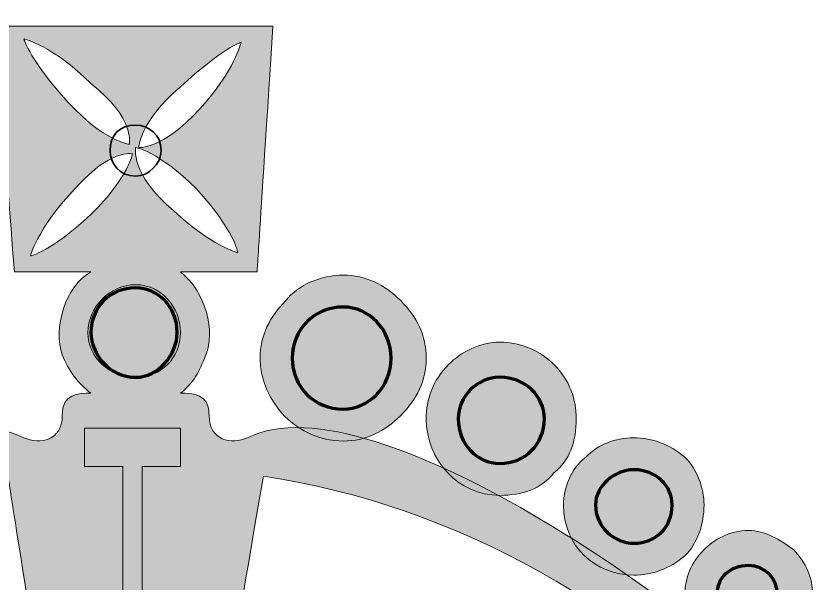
# Model space of a CAD drawing. Header units: inches. Extents: x 0 to 618, y -45 to 754.
# Drawn here: x 288.8 to 403.9, y 672.1 to 754 of the extents above; entities that cross this region are included whole.
import ezdxf

# ---------------------------------------------------------------- set-up
doc = ezdxf.new("R2010")
doc.units = ezdxf.units.IN
doc.layers.add('Layer 1', color=7, linetype='Continuous')

# ---------------------------------------------------------------- blocks, each defined once
blk = doc.blocks.new('block 105')
at = {"layer": 'Layer 1', "lineweight": 0}
blk.add_open_spline([(348.00279966278, 704.588797958981), (348.002799662925, 707.812975589232), (346.621009284991, 710.576556415223), (344.318025321665, 712.879540436935), (342.01504135834, 715.182524458646), (339.251460602285, 716.564314871735), (336.027283053485, 716.56431487188), (332.803105504681, 716.564314872025), (329.578927955819, 715.182524459205), (327.736540784972, 712.879540437679), (325.433556821437, 710.576556416175), (324.051766443257, 707.812975590307), (324.051766443114, 704.588797960056), (324.051766442823, 698.140442699554), (329.578927954806, 692.613281047446), (336.027283052408, 692.613281047157), (339.251460601212, 692.613281047013), (342.015041357388, 693.995071459853), (344.318025320921, 696.298055481358), (346.621009284454, 698.601039502862), (348.002799662636, 701.36462032873), (348.00279966278, 704.588797958981)], degree=3, knots=[0, 0, 0, 0, 1, 1, 1, 2, 2, 2, 3, 3, 3, 4, 4, 4, 5, 5, 5, 6, 6, 6, 7, 7, 7, 7], dxfattribs=at)
blk = doc.blocks.new('block 106')
at = {"layer": 'Layer 1'}
h = blk.add_hatch(color=7, dxfattribs=at)
h.dxf.hatch_style = 2
edge = h.paths.add_edge_path()
edge.add_spline(control_points=[(348.00279966278, 704.588797958981), (348.002799662925, 707.812975589232), (346.621009284991, 710.576556415223), (344.318025321665, 712.879540436935), (342.01504135834, 715.182524458646), (339.251460602285, 716.564314871735), (336.027283053485, 716.56431487188), (332.803105504681, 716.564314872025), (329.578927955819, 715.182524459205), (327.736540784972, 712.879540437679), (325.433556821437, 710.576556416175), (324.051766443257, 707.812975590307), (324.051766443114, 704.588797960056), (324.051766442823, 698.140442699554), (329.578927954806, 692.613281047446), (336.027283052408, 692.613281047157), (339.25146060121, 692.613281047013), (342.015041357388, 693.995071459853), (344.318025320921, 696.298055481358), (346.621009284454, 698.601039502862), (348.002799662636, 701.36462032873), (348.00279966278, 704.588797958981)], knot_values=[0, 0, 0, 0, 1, 1, 1, 2, 2, 2, 3, 3, 3, 4, 4, 4, 5, 5, 5, 6, 6, 6, 7, 7, 7, 7], degree=3, periodic=0)
at = {"layer": 'Layer 1', "lineweight": 0}
blk.add_open_spline([(348.00279966278, 704.588797958981), (348.002799662925, 707.812975589232), (346.621009284991, 710.576556415223), (344.318025321665, 712.879540436935), (342.01504135834, 715.182524458646), (339.251460602285, 716.564314871735), (336.027283053485, 716.56431487188), (332.803105504681, 716.564314872025), (329.578927955819, 715.182524459205), (327.736540784972, 712.879540437679), (325.433556821437, 710.576556416175), (324.051766443257, 707.812975590307), (324.051766443114, 704.588797960056), (324.051766442823, 698.140442699554), (329.578927954806, 692.613281047446), (336.027283052408, 692.613281047157), (339.25146060121, 692.613281047013), (342.015041357388, 693.995071459853), (344.318025320921, 696.298055481358), (346.621009284454, 698.601039502862), (348.002799662636, 701.36462032873), (348.00279966278, 704.588797958981)], degree=3, knots=[0, 0, 0, 0, 1, 1, 1, 2, 2, 2, 3, 3, 3, 4, 4, 4, 5, 5, 5, 6, 6, 6, 7, 7, 7, 7], dxfattribs=at)
blk = doc.blocks.new('block 107')
at = {"layer": 'Layer 1', "color": 18, "lineweight": 70}
blk.add_open_spline([(336.027283052615, 697.219249090374), (331.881911918441, 697.21924909056), (328.657734369786, 700.443426720955), (328.657734369972, 704.588797959849), (328.657734370157, 708.734169198744), (331.881911919103, 711.95834682885), (336.027283053278, 711.958346828664), (339.712057394765, 711.958346828498), (342.936234943421, 708.734169198103), (342.936234943236, 704.588797959208), (342.936234943048, 700.443426720314), (339.712057394103, 697.219249090208), (336.027283052615, 697.219249090374)], degree=3, knots=[0, 0, 0, 0, 1, 1, 1, 2, 2, 2, 3, 3, 3, 4, 4, 4, 4], dxfattribs=at)
blk = doc.blocks.new('block 108')
at = {"layer": 'Layer 1', "lineweight": 0}
blk.add_open_spline([(369.650848918627, 695.837458675899), (369.650848918751, 698.601039501828), (368.729655333504, 701.364620327799), (366.426671370176, 703.66760434951), (364.584284199515, 705.509991566879), (361.82070344346, 706.891781979969), (358.59652589466, 706.891781980114), (355.832945138543, 706.891781980237), (353.069364382367, 705.509991567396), (351.22697721154, 703.667604350193), (348.923993248009, 701.364620328688), (348.00279966251, 698.601039502801), (348.002799662387, 695.837458676871), (348.002799662118, 689.84970022069), (352.60876758875, 684.783135372945), (358.596525893667, 684.783135372677), (361.820703442469, 684.783135372532), (364.584284198627, 685.704328981051), (366.426671369474, 688.007313002577), (368.729655332985, 689.84970021976), (369.650848918482, 692.613281045647), (369.650848918627, 695.837458675899)], degree=3, knots=[0, 0, 0, 0, 1, 1, 1, 2, 2, 2, 3, 3, 3, 4, 4, 4, 5, 5, 5, 6, 6, 6, 7, 7, 7, 7], dxfattribs=at)
blk = doc.blocks.new('block 109')
at = {"layer": 'Layer 1'}
h = blk.add_hatch(color=7, dxfattribs=at)
h.dxf.hatch_style = 2
edge = h.paths.add_edge_path()
edge.add_spline(control_points=[(369.650848918627, 695.837458675899), (369.650848918751, 698.601039501828), (368.729655333504, 701.364620327799), (366.426671370176, 703.66760434951), (364.584284199515, 705.509991566879), (361.820703443462, 706.891781979969), (358.59652589466, 706.891781980114), (355.832945138543, 706.891781980237), (353.069364382367, 705.509991567396), (351.22697721154, 703.667604350193), (348.923993248009, 701.364620328688), (348.00279966251, 698.601039502801), (348.002799662387, 695.837458676871), (348.002799662118, 689.84970022069), (352.60876758875, 684.783135372945), (358.596525893667, 684.783135372677), (361.82070344247, 684.783135372532), (364.584284198627, 685.704328981051), (366.426671369474, 688.007313002577), (368.729655332985, 689.84970021976), (369.650848918482, 692.613281045647), (369.650848918627, 695.837458675899)], knot_values=[0, 0, 0, 0, 1, 1, 1, 2, 2, 2, 3, 3, 3, 4, 4, 4, 5, 5, 5, 6, 6, 6, 7, 7, 7, 7], degree=3, periodic=0)
at = {"layer": 'Layer 1', "lineweight": 0}
blk.add_open_spline([(369.650848918627, 695.837458675899), (369.650848918751, 698.601039501828), (368.729655333504, 701.364620327799), (366.426671370176, 703.66760434951), (364.584284199515, 705.509991566879), (361.820703443462, 706.891781979969), (358.59652589466, 706.891781980114), (355.832945138543, 706.891781980237), (353.069364382367, 705.509991567396), (351.22697721154, 703.667604350193), (348.923993248009, 701.364620328688), (348.00279966251, 698.601039502801), (348.002799662387, 695.837458676871), (348.002799662118, 689.84970022069), (352.60876758875, 684.783135372945), (358.596525893667, 684.783135372677), (361.82070344247, 684.783135372532), (364.584284198627, 685.704328981051), (366.426671369474, 688.007313002577), (368.729655332985, 689.84970021976), (369.650848918482, 692.613281045647), (369.650848918627, 695.837458675899)], degree=3, knots=[0, 0, 0, 0, 1, 1, 1, 2, 2, 2, 3, 3, 3, 4, 4, 4, 5, 5, 5, 6, 6, 6, 7, 7, 7, 7], dxfattribs=at)
blk = doc.blocks.new('block 110')
at = {"layer": 'Layer 1', "color": 18, "lineweight": 70}
blk.add_open_spline([(358.596525893874, 689.389103415893), (355.372348345072, 689.389103416038), (352.608767589081, 692.152684242091), (352.608767589247, 695.837458676664), (352.60876758939, 699.061636306915), (355.372348345631, 701.82521713272), (358.596525894432, 701.825217132576), (362.28130023592, 701.82521713241), (365.044880991911, 699.061636306356), (365.044880991767, 695.837458676106), (365.044880991601, 692.152684241532), (362.281300235361, 689.389103415728), (358.596525893874, 689.389103415893)], degree=3, knots=[0, 0, 0, 0, 1, 1, 1, 2, 2, 2, 3, 3, 3, 4, 4, 4, 4], dxfattribs=at)
blk = doc.blocks.new('block 111')
at = {"layer": 'Layer 1', "lineweight": 0}
blk.add_open_spline([(388.074720625504, 683.401344958389), (388.074720625609, 685.704328979997), (387.153527040362, 688.467909805968), (385.3111398697, 690.310297023337), (383.008155906353, 692.152684240727), (380.705171942964, 693.073877849472), (377.941591186849, 693.073877849597), (375.178010430733, 693.073877849721), (372.875026467264, 692.152684241181), (371.032639296436, 690.310297023978), (368.729655332923, 688.467909806795), (367.808461747427, 685.704328980906), (367.808461747325, 683.401344959299), (367.808461747056, 677.413586503118), (372.414429673729, 673.268215264017), (377.94159118596, 673.268215263769), (380.705171942074, 673.268215263644), (383.008155905547, 674.189408872185), (385.311139869058, 676.031796089368), (387.153527039885, 677.874183306571), (388.07472062538, 680.63776413246), (388.074720625504, 683.401344958389)], degree=3, knots=[0, 0, 0, 0, 1, 1, 1, 2, 2, 2, 3, 3, 3, 4, 4, 4, 5, 5, 5, 6, 6, 6, 7, 7, 7, 7], dxfattribs=at)
blk = doc.blocks.new('block 112')
at = {"layer": 'Layer 1'}
h = blk.add_hatch(color=7, dxfattribs=at)
h.dxf.hatch_style = 2
edge = h.paths.add_edge_path()
edge.add_spline(control_points=[(388.074720625504, 683.401344958389), (388.074720625609, 685.704328979997), (387.153527040362, 688.467909805968), (385.3111398697, 690.310297023337), (383.008155906353, 692.152684240727), (380.705171942964, 693.073877849472), (377.941591186849, 693.073877849597), (375.178010430733, 693.073877849721), (372.875026467264, 692.152684241181), (371.032639296436, 690.310297023978), (368.729655332923, 688.467909806795), (367.808461747427, 685.704328980906), (367.808461747325, 683.401344959299), (367.808461747056, 677.413586503118), (372.414429673729, 673.268215264017), (377.94159118596, 673.268215263769), (380.705171942074, 673.268215263644), (383.008155905547, 674.189408872185), (385.311139869058, 676.031796089368), (387.153527039885, 677.874183306571), (388.07472062538, 680.63776413246), (388.074720625504, 683.401344958389)], knot_values=[0, 0, 0, 0, 1, 1, 1, 2, 2, 2, 3, 3, 3, 4, 4, 4, 5, 5, 5, 6, 6, 6, 7, 7, 7, 7], degree=3, periodic=0)
at = {"layer": 'Layer 1', "lineweight": 0}
blk.add_open_spline([(388.074720625504, 683.401344958389), (388.074720625609, 685.704328979997), (387.153527040362, 688.467909805968), (385.3111398697, 690.310297023337), (383.008155906353, 692.152684240727), (380.705171942964, 693.073877849472), (377.941591186849, 693.073877849597), (375.178010430733, 693.073877849721), (372.875026467264, 692.152684241181), (371.032639296436, 690.310297023978), (368.729655332923, 688.467909806795), (367.808461747427, 685.704328980906), (367.808461747325, 683.401344959299), (367.808461747056, 677.413586503118), (372.414429673729, 673.268215264017), (377.94159118596, 673.268215263769), (380.705171942074, 673.268215263644), (383.008155905547, 674.189408872185), (385.311139869058, 676.031796089368), (387.153527039885, 677.874183306571), (388.07472062538, 680.63776413246), (388.074720625504, 683.401344958389)], degree=3, knots=[0, 0, 0, 0, 1, 1, 1, 2, 2, 2, 3, 3, 3, 4, 4, 4, 5, 5, 5, 6, 6, 6, 7, 7, 7, 7], dxfattribs=at)
blk = doc.blocks.new('block 113')
at = {"layer": 'Layer 1', "color": 18, "lineweight": 70}
blk.add_open_spline([(377.941591186165, 677.874183306985), (375.178010430051, 677.874183307109), (372.414429674038, 680.177167328841), (372.414429674183, 683.401344959092), (372.414429674307, 686.164925785022), (375.178010430525, 688.467909806505), (377.941591186642, 688.467909806382), (381.165768735444, 688.467909806237), (383.468752698769, 686.164925784526), (383.468752698645, 683.401344958595), (383.468752698502, 680.177167328345), (381.165768734969, 677.874183306841), (377.941591186165, 677.874183306985)], degree=3, knots=[0, 0, 0, 0, 1, 1, 1, 2, 2, 2, 3, 3, 3, 4, 4, 4, 4], dxfattribs=at)
blk = doc.blocks.new('block 114')
at = {"layer": 'Layer 1', "lineweight": 0}
blk.add_open_spline([(403.735932769832, 670.504634436682), (403.735932769936, 672.80761845829), (402.814739184669, 675.110602479939), (400.972352014007, 676.952989697308), (399.129964843325, 678.334780110356), (396.826059686373, 679.716570523424), (394.523075722944, 679.716570523527), (391.759494966827, 679.716570523651), (389.456511003336, 678.334780110789), (388.074720625216, 676.952989697887), (386.232333454389, 675.110602480684), (385.311139868914, 672.807618459116), (385.311139868809, 670.504634437509), (385.311139868583, 665.438069589971), (389.456511002569, 661.292698350891), (394.523075722114, 661.292698350663), (396.826059685543, 661.29269835056), (399.129964842601, 662.2138919591), (400.972352013407, 663.595682371982), (402.814739184232, 665.438069589185), (403.735932769709, 667.741053610753), (403.735932769832, 670.504634436682)], degree=3, knots=[0, 0, 0, 0, 1, 1, 1, 2, 2, 2, 3, 3, 3, 4, 4, 4, 5, 5, 5, 6, 6, 6, 7, 7, 7, 7], dxfattribs=at)
blk = doc.blocks.new('block 115')
at = {"layer": 'Layer 1'}
h = blk.add_hatch(color=7, dxfattribs=at)
h.dxf.hatch_style = 2
edge = h.paths.add_edge_path()
edge.add_spline(control_points=[(403.735932769832, 670.504634436682), (403.735932769936, 672.80761845829), (402.814739184669, 675.110602479939), (400.972352014007, 676.952989697308), (399.129964843325, 678.334780110356), (396.826059686373, 679.716570523424), (394.523075722944, 679.716570523527), (391.759494966827, 679.716570523651), (389.456511003336, 678.334780110789), (388.074720625216, 676.952989697887), (386.232333454389, 675.110602480684), (385.311139868914, 672.807618459116), (385.311139868809, 670.504634437509), (385.311139868583, 665.438069589971), (389.456511002569, 661.292698350891), (394.523075722114, 661.292698350663), (396.826059685543, 661.29269835056), (399.129964842601, 662.2138919591), (400.972352013407, 663.595682371982), (402.814739184232, 665.438069589185), (403.735932769709, 667.741053610753), (403.735932769832, 670.504634436682)], knot_values=[0, 0, 0, 0, 1, 1, 1, 2, 2, 2, 3, 3, 3, 4, 4, 4, 5, 5, 5, 6, 6, 6, 7, 7, 7, 7], degree=3, periodic=0)
at = {"layer": 'Layer 1', "lineweight": 0}
blk.add_open_spline([(403.735932769832, 670.504634436682), (403.735932769936, 672.80761845829), (402.814739184669, 675.110602479939), (400.972352014007, 676.952989697308), (399.129964843325, 678.334780110356), (396.826059686373, 679.716570523424), (394.523075722944, 679.716570523527), (391.759494966827, 679.716570523651), (389.456511003336, 678.334780110789), (388.074720625216, 676.952989697887), (386.232333454389, 675.110602480684), (385.311139868914, 672.807618459116), (385.311139868809, 670.504634437509), (385.311139868583, 665.438069589971), (389.456511002569, 661.292698350891), (394.523075722114, 661.292698350663), (396.826059685543, 661.29269835056), (399.129964842601, 662.2138919591), (400.972352013407, 663.595682371982), (402.814739184232, 665.438069589185), (403.735932769709, 667.741053610753), (403.735932769832, 670.504634436682)], degree=3, knots=[0, 0, 0, 0, 1, 1, 1, 2, 2, 2, 3, 3, 3, 4, 4, 4, 5, 5, 5, 6, 6, 6, 7, 7, 7, 7], dxfattribs=at)
blk = doc.blocks.new('block 116')
at = {"layer": 'Layer 1', "color": 18, "lineweight": 70}
blk.add_open_spline([(394.523075722322, 665.898666393879), (391.759494966207, 665.898666394003), (389.917107795547, 667.741053611373), (389.917107795671, 670.504634437302), (389.917107795773, 672.80761845891), (391.7594949666, 674.650005676113), (394.523075722715, 674.650005675989), (396.826059686144, 674.650005675886), (398.669368050392, 672.807618458517), (398.669368050287, 670.504634436909), (398.669368050163, 667.74105361098), (396.826059685751, 665.898666393776), (394.523075722322, 665.898666393879)], degree=3, knots=[0, 0, 0, 0, 1, 1, 1, 2, 2, 2, 3, 3, 3, 4, 4, 4, 4], dxfattribs=at)
blk = doc.blocks.new('block 119')
at = {"layer": 'Layer 1', "lineweight": 0}
blk.add_open_spline([(306.088491528237, 701.825217134933), (302.403717186749, 701.825217135099), (299.179539638071, 704.588797961173), (299.179539638237, 708.273572395746), (299.179539638402, 711.958346830318), (302.40371718735, 715.182524460425), (306.088491528837, 715.18252446026), (309.773265870324, 715.182524460094), (312.536846626295, 711.958346829719), (312.53684662613, 708.273572395146), (312.536846625964, 704.588797960573), (309.773265869724, 701.825217134768), (306.088491528237, 701.825217134933)], degree=3, knots=[0, 0, 0, 0, 1, 1, 1, 2, 2, 2, 3, 3, 3, 4, 4, 4, 4], dxfattribs=at)
blk = doc.blocks.new('block 120')
at = {"layer": 'Layer 1'}
h = blk.add_hatch(color=40, dxfattribs=at)
h.dxf.hatch_style = 2
edge = h.paths.add_edge_path()
edge.add_spline(control_points=[(306.088491528237, 701.825217134933), (302.403717186749, 701.825217135099), (299.179539638071, 704.588797961173), (299.179539638237, 708.273572395746), (299.179539638402, 711.958346830318), (302.40371718735, 715.182524460425), (306.088491528837, 715.18252446026), (309.773265870324, 715.182524460094), (312.536846626295, 711.958346829719), (312.53684662613, 708.273572395146), (312.536846625964, 704.588797960573), (309.773265869724, 701.825217134768), (306.088491528237, 701.825217134933)], knot_values=[0, 0, 0, 0, 1, 1, 1, 2, 2, 2, 3, 3, 3, 4, 4, 4, 4], degree=3, periodic=0)
at = {"layer": 'Layer 1', "lineweight": 0}
blk.add_open_spline([(306.088491528237, 701.825217134933), (302.403717186749, 701.825217135099), (299.179539638071, 704.588797961173), (299.179539638237, 708.273572395746), (299.179539638402, 711.958346830318), (302.40371718735, 715.182524460425), (306.088491528837, 715.18252446026), (309.773265870324, 715.182524460094), (312.536846626295, 711.958346829719), (312.53684662613, 708.273572395146), (312.536846625964, 704.588797960573), (309.773265869724, 701.825217134768), (306.088491528237, 701.825217134933)], degree=3, knots=[0, 0, 0, 0, 1, 1, 1, 2, 2, 2, 3, 3, 3, 4, 4, 4, 4], dxfattribs=at)
blk = doc.blocks.new('block 128')
at = {"layer": 'Layer 1', "lineweight": 0}
blk.add_open_spline([(289.967603783836, 693.073877853547), (292.270587747223, 692.1526842448), (295.494765296047, 692.613281048977), (295.494765296213, 696.29805548355), (295.494765296356, 699.522233113801), (297.797749259786, 699.522233113697), (299.640136430529, 699.522233113615), (297.797749259847, 700.904023526662), (296.415958881875, 702.74641074401), (295.494765296606, 705.04939476566), (294.112974918713, 708.734169200295), (295.955362089746, 715.182524460714), (299.640136431315, 717.024911677835), (288.585813406853, 717.024911678332), (288.585813406853, 717.024911678332), (288.585813406853, 717.024911678332), (285.822232652332, 752.490865611217), (285.822232652332, 752.490865611217), (285.822232652332, 752.490865611217), (325.894153616006, 752.490865609418), (325.894153616006, 752.490865609418), (325.894153616006, 752.490865609418), (323.591169650985, 717.02491167676), (323.591169650985, 717.02491167676), (323.591169650985, 717.02491167676), (312.536846626523, 717.024911677257), (312.536846626523, 717.024911677257), (312.536846626523, 717.024911677257), (316.221620967885, 714.261330851162), (317.603411345675, 708.273572394918), (316.221620967472, 705.049394764729), (315.300427381997, 702.746410743162), (314.379233796542, 700.904023525918), (312.536846625737, 699.522233113036), (314.37923379648, 699.522233112953), (316.68221775991, 699.52223311285), (316.682217759764, 696.298055482599), (316.682217759601, 692.613281048026), (319.906395308381, 692.15268424356), (322.209379271852, 693.073877852099), (340.172654187016, 702.285813937724), (390.377704588169, 666.359263198387), (403.735932768943, 650.698971850854), (397.748174463821, 646.093003807906), (397.748174463821, 646.093003807906), (397.748174463821, 646.093003807906), (378.862784771125, 668.662247220512), (352.148170796003, 683.401344960002), (324.512363235033, 687.546716200137), (318.985201721354, 655.304939897875), (318.985201721354, 655.304939897875), (318.985201721354, 655.304939897875), (321.748782477305, 651.620165463178), (321.748782477305, 651.620165463178), (321.748782477305, 651.620165463178), (318.064008133935, 609.705856270079), (318.064008133935, 609.705856270079), (318.064008133935, 609.705856270079), (293.65237812158, 609.705856271175), (293.65237812158, 609.705856271175), (293.65237812158, 609.705856271175), (289.967603781975, 651.620165464605), (289.967603781975, 651.620165464605), (289.967603781975, 651.620165464605), (292.731184538257, 655.304939899053), (292.731184538257, 655.304939899053), (292.731184538257, 655.304939899053), (287.66461982016, 687.546716201791), (287.66461982016, 687.546716201791), (287.66461982016, 687.546716201791), (259.56821546613, 683.401344964158), (233.314198282373, 668.662247227046), (214.429729781235, 646.093003816137), (207.981374683839, 650.698971859642), (207.981374683839, 650.698971859642), (207.981374683839, 650.698971859642), (221.79927846512, 666.359263205956), (272.0043288695, 702.285813940784), (289.967603783836, 693.073877853547)], degree=3, knots=[0, 0, 0, 0, 1, 1, 1, 2, 2, 2, 3, 3, 3, 4, 4, 4, 5, 5, 5, 6, 6, 6, 7, 7, 7, 8, 8, 8, 9, 9, 9, 10, 10, 10, 11, 11, 11, 12, 12, 12, 13, 13, 13, 14, 14, 14, 15, 15, 15, 16, 16, 16, 17, 17, 17, 18, 18, 18, 19, 19, 19, 20, 20, 20, 21, 21, 21, 22, 22, 22, 23, 23, 23, 24, 24, 24, 25, 25, 25, 26, 26, 26, 26], dxfattribs=at)
blk = doc.blocks.new('block 129')
at = {"layer": 'Layer 1', "lineweight": 0}
blk.add_open_spline([(299.640136432536, 744.200123132808), (294.112974920552, 749.727284784915), (289.967603786421, 750.648478393745), (289.967603786421, 750.648478393745), (289.967603786421, 750.648478393745), (290.888797371648, 747.424300763452), (296.415958883612, 741.436542307023), (301.482523602906, 735.909380654937), (305.167297944376, 735.44878385045), (305.167297944376, 735.44878385045), (305.167297944376, 735.44878385045), (306.088491529912, 739.133558284982), (299.640136432536, 744.200123132808)], degree=3, knots=[0, 0, 0, 0, 1, 1, 1, 2, 2, 2, 3, 3, 3, 4, 4, 4, 4], dxfattribs=at)
blk = doc.blocks.new('block 130')
at = {"layer": 'Layer 1', "lineweight": 0}
blk.add_open_spline([(312.536846627721, 743.739526327908), (306.549088322576, 738.672961480639), (306.549088322412, 734.988187046067), (306.549088322412, 734.988187046067), (306.549088322412, 734.988187046067), (309.773265871194, 734.527590241601), (315.300427383692, 740.515348697532), (320.366992103485, 746.042510349163), (321.288185689045, 750.187881588017), (321.288185689045, 750.187881588017), (321.288185689045, 750.187881588017), (318.524604932887, 749.266687979498), (312.536846627721, 743.739526327908)], degree=3, knots=[0, 0, 0, 0, 1, 1, 1, 2, 2, 2, 3, 3, 3, 4, 4, 4, 4], dxfattribs=at)
blk = doc.blocks.new('block 131')
at = {"layer": 'Layer 1', "lineweight": 0}
blk.add_open_spline([(311.615653041543, 725.776250959407), (317.142814553546, 720.709686111622), (320.827588894994, 719.788492502813), (320.827588894994, 719.788492502813), (320.827588894994, 719.788492502813), (320.366992102452, 723.012670133085), (314.83983059049, 729.000428589514), (309.312669078507, 734.527590241622), (306.088491529727, 734.988187046088), (306.088491529727, 734.988187046088), (306.088491529727, 734.988187046088), (305.16729794419, 731.303412611555), (311.615653041543, 725.776250959407)], degree=3, knots=[0, 0, 0, 0, 1, 1, 1, 2, 2, 2, 3, 3, 3, 4, 4, 4, 4], dxfattribs=at)
blk = doc.blocks.new('block 132')
at = {"layer": 'Layer 1', "lineweight": 0}
blk.add_open_spline([(305.627894736999, 734.066993437465), (305.627894736999, 734.066993437465), (302.403717188239, 734.988187046253), (296.876555675719, 728.539831785999), (291.809990955924, 723.012670134367), (290.888797370386, 719.327895699836), (290.888797370386, 719.327895699836), (290.888797370386, 719.327895699836), (293.652378126524, 719.788492504033), (299.640136431688, 725.315654155623), (305.167297944168, 730.842815807234), (305.627894736999, 734.066993437465), (305.627894736999, 734.066993437465)], degree=3, knots=[0, 0, 0, 0, 1, 1, 1, 2, 2, 2, 3, 3, 3, 4, 4, 4, 4], dxfattribs=at)
blk = doc.blocks.new('block 133')
at = {"layer": 'Layer 1'}
h = blk.add_hatch(color=7, dxfattribs=at)
h.dxf.hatch_style = 2
edge = h.paths.add_edge_path()
edge.add_spline(control_points=[(207.981374683839, 650.698971859642), (207.981374683839, 650.698971859642), (207.981374683839, 650.698971859642), (214.429729781235, 646.093003816137), (233.314198282373, 668.662247227046), (259.56821546613, 683.401344964158), (287.66461982016, 687.546716201791), (287.66461982016, 687.546716201791), (287.66461982016, 687.546716201791), (292.731184538257, 655.304939899053), (292.731184538257, 655.304939899053), (292.731184538257, 655.304939899053), (289.967603781975, 651.620165464605), (289.967603781975, 651.620165464605), (289.967603781975, 651.620165464605), (293.65237812158, 609.705856271175), (293.65237812158, 609.705856271175), (293.65237812158, 609.705856271175), (318.064008133935, 609.705856270079), (318.064008133935, 609.705856270079), (318.064008133935, 609.705856270079), (321.748782477305, 651.620165463178), (321.748782477305, 651.620165463178), (321.748782477305, 651.620165463178), (318.985201721354, 655.304939897875), (318.985201721354, 655.304939897875), (318.985201721354, 655.304939897875), (324.512363235033, 687.546716200137), (352.148170796003, 683.401344960002), (378.862784771125, 668.662247220512), (397.748174463821, 646.093003807906), (397.748174463821, 646.093003807906), (397.748174463821, 646.093003807906), (403.735932768943, 650.698971850854), (390.377704588169, 666.359263198387), (340.172654187016, 702.285813937724), (322.209379271852, 693.073877852099), (319.906395308381, 692.15268424356), (316.682217759601, 692.613281048026), (316.682217759764, 696.298055482599), (316.68221775991, 699.52223311285), (314.37923379648, 699.522233112953), (312.536846625737, 699.522233113036), (314.379233796542, 700.904023525918), (315.300427381997, 702.746410743162), (316.221620967472, 705.049394764729), (317.603411345675, 708.273572394918), (316.221620967885, 714.261330851162), (312.536846626523, 717.024911677257), (312.536846626523, 717.024911677257), (312.536846626523, 717.024911677257), (323.591169650985, 717.02491167676), (323.591169650985, 717.02491167676), (323.591169650985, 717.02491167676), (325.894153616006, 752.490865609418), (325.894153616006, 752.490865609418), (325.894153616006, 752.490865609418), (285.822232652332, 752.490865611217), (285.822232652332, 752.490865611217), (285.822232652332, 752.490865611217), (288.585813406853, 717.024911678332), (288.585813406853, 717.024911678332), (288.585813406853, 717.024911678332), (299.640136431315, 717.024911677835), (295.955362089746, 715.182524460714), (294.112974918713, 708.734169200295), (295.494765296606, 705.04939476566), (296.415958881875, 702.74641074401), (297.797749259847, 700.904023526662), (299.640136430529, 699.522233113615), (297.797749259786, 699.522233113697), (295.494765296356, 699.522233113801), (295.494765296213, 696.29805548355), (295.494765296047, 692.613281048977), (292.270587747223, 692.1526842448), (289.967603783836, 693.073877853547), (272.0043288695, 702.285813940784), (221.79927846512, 666.359263205956), (207.981374683839, 650.698971859642)], knot_values=[0, 0, 0, 0, 1, 1, 1, 2, 2, 2, 3, 3, 3, 4, 4, 4, 5, 5, 5, 6, 6, 6, 7, 7, 7, 8, 8, 8, 9, 9, 9, 10, 10, 10, 11, 11, 11, 12, 12, 12, 13, 13, 13, 14, 14, 14, 15, 15, 15, 16, 16, 16, 17, 17, 17, 18, 18, 18, 19, 19, 19, 20, 20, 20, 21, 21, 21, 22, 22, 22, 23, 23, 23, 24, 24, 24, 25, 25, 25, 26, 26, 26, 26], degree=3, periodic=0)
edge = h.paths.add_edge_path()
edge.add_spline(control_points=[(305.167297944374, 735.44878385045), (305.167297944374, 735.44878385045), (301.482523602906, 735.909380654937), (296.415958883612, 741.436542307023), (290.888797371648, 747.424300763452), (289.967603786421, 750.648478393745), (289.967603786421, 750.648478393745), (289.967603786421, 750.648478393745), (294.112974920552, 749.727284784915), (299.640136432536, 744.200123132808), (306.088491529912, 739.133558284982), (305.167297944374, 735.44878385045), (305.167297944374, 735.44878385045)], knot_values=[0, 0, 0, 0, 1, 1, 1, 2, 2, 2, 3, 3, 3, 4, 4, 4, 4], degree=3, periodic=0)
edge = h.paths.add_edge_path()
edge.add_spline(control_points=[(321.288185689045, 750.187881588017), (321.288185689045, 750.187881588017), (320.366992103485, 746.042510349163), (315.300427383692, 740.515348697532), (309.773265871194, 734.527590241601), (306.549088322412, 734.988187046067), (306.549088322412, 734.988187046067), (306.549088322412, 734.988187046067), (306.549088322576, 738.672961480639), (312.536846627721, 743.739526327908), (318.524604932887, 749.266687979498), (321.288185689045, 750.187881588017), (321.288185689045, 750.187881588017)], knot_values=[0, 0, 0, 0, 1, 1, 1, 2, 2, 2, 3, 3, 3, 4, 4, 4, 4], degree=3, periodic=0)
edge = h.paths.add_edge_path()
edge.add_spline(control_points=[(306.088491529727, 734.988187046088), (306.088491529727, 734.988187046088), (309.312669078507, 734.527590241622), (314.83983059049, 729.000428589514), (320.366992102452, 723.012670133085), (320.827588894994, 719.788492502813), (320.827588894994, 719.788492502813), (320.827588894994, 719.788492502813), (317.142814553546, 720.709686111622), (311.615653041543, 725.776250959407), (305.167297944188, 731.303412611555), (306.088491529727, 734.988187046088), (306.088491529727, 734.988187046088)], knot_values=[0, 0, 0, 0, 1, 1, 1, 2, 2, 2, 3, 3, 3, 4, 4, 4, 4], degree=3, periodic=0)
edge = h.paths.add_edge_path()
edge.add_spline(control_points=[(299.640136431688, 725.315654155623), (293.652378126524, 719.788492504033), (290.888797370386, 719.327895699836), (290.888797370386, 719.327895699836), (290.888797370386, 719.327895699836), (291.809990955924, 723.012670134367), (296.876555675719, 728.539831785999), (302.403717188239, 734.988187046253), (305.627894736999, 734.066993437465), (305.627894736999, 734.066993437465), (305.627894736999, 734.066993437465), (305.167297944166, 730.842815807234), (299.640136431688, 725.315654155623)], knot_values=[0, 0, 0, 0, 1, 1, 1, 2, 2, 2, 3, 3, 3, 4, 4, 4, 4], degree=3, periodic=0)
at = {"layer": 'Layer 1', "lineweight": 0}
for points, knots in [([(207.981374683839, 650.698971859642), (207.981374683839, 650.698971859642), (207.981374683839, 650.698971859642), (214.429729781235, 646.093003816137), (233.314198282373, 668.662247227046), (259.56821546613, 683.401344964158), (287.66461982016, 687.546716201791), (287.66461982016, 687.546716201791), (287.66461982016, 687.546716201791), (292.731184538257, 655.304939899053), (292.731184538257, 655.304939899053), (292.731184538257, 655.304939899053), (289.967603781975, 651.620165464605), (289.967603781975, 651.620165464605), (289.967603781975, 651.620165464605), (293.65237812158, 609.705856271175), (293.65237812158, 609.705856271175), (293.65237812158, 609.705856271175), (318.064008133935, 609.705856270079), (318.064008133935, 609.705856270079), (318.064008133935, 609.705856270079), (321.748782477305, 651.620165463178), (321.748782477305, 651.620165463178), (321.748782477305, 651.620165463178), (318.985201721354, 655.304939897875), (318.985201721354, 655.304939897875), (318.985201721354, 655.304939897875), (324.512363235033, 687.546716200137), (352.148170796003, 683.401344960002), (378.862784771125, 668.662247220512), (397.748174463821, 646.093003807906), (397.748174463821, 646.093003807906), (397.748174463821, 646.093003807906), (403.735932768943, 650.698971850854), (390.377704588169, 666.359263198387), (340.172654187016, 702.285813937724), (322.209379271852, 693.073877852099), (319.906395308381, 692.15268424356), (316.682217759601, 692.613281048026), (316.682217759764, 696.298055482599), (316.68221775991, 699.52223311285), (314.37923379648, 699.522233112953), (312.536846625737, 699.522233113036), (314.379233796542, 700.904023525918), (315.300427381997, 702.746410743162), (316.221620967472, 705.049394764729), (317.603411345675, 708.273572394918), (316.221620967885, 714.261330851162), (312.536846626523, 717.024911677257), (312.536846626523, 717.024911677257), (312.536846626523, 717.024911677257), (323.591169650985, 717.02491167676), (323.591169650985, 717.02491167676), (323.591169650985, 717.02491167676), (325.894153616006, 752.490865609418), (325.894153616006, 752.490865609418), (325.894153616006, 752.490865609418), (285.822232652332, 752.490865611217), (285.822232652332, 752.490865611217), (285.822232652332, 752.490865611217), (288.585813406853, 717.024911678332), (288.585813406853, 717.024911678332), (288.585813406853, 717.024911678332), (299.640136431315, 717.024911677835), (295.955362089746, 715.182524460714), (294.112974918713, 708.734169200295), (295.494765296606, 705.04939476566), (296.415958881875, 702.74641074401), (297.797749259847, 700.904023526662), (299.640136430529, 699.522233113615), (297.797749259786, 699.522233113697), (295.494765296356, 699.522233113801), (295.494765296213, 696.29805548355), (295.494765296047, 692.613281048977), (292.270587747223, 692.1526842448), (289.967603783836, 693.073877853547), (272.0043288695, 702.285813940784), (221.79927846512, 666.359263205956), (207.981374683839, 650.698971859642)], [0, 0, 0, 0, 1, 1, 1, 2, 2, 2, 3, 3, 3, 4, 4, 4, 5, 5, 5, 6, 6, 6, 7, 7, 7, 8, 8, 8, 9, 9, 9, 10, 10, 10, 11, 11, 11, 12, 12, 12, 13, 13, 13, 14, 14, 14, 15, 15, 15, 16, 16, 16, 17, 17, 17, 18, 18, 18, 19, 19, 19, 20, 20, 20, 21, 21, 21, 22, 22, 22, 23, 23, 23, 24, 24, 24, 25, 25, 25, 26, 26, 26, 26]), ([(305.167297944374, 735.44878385045), (305.167297944374, 735.44878385045), (301.482523602906, 735.909380654937), (296.415958883612, 741.436542307023), (290.888797371648, 747.424300763452), (289.967603786421, 750.648478393745), (289.967603786421, 750.648478393745), (289.967603786421, 750.648478393745), (294.112974920552, 749.727284784915), (299.640136432536, 744.200123132808), (306.088491529912, 739.133558284982), (305.167297944374, 735.44878385045), (305.167297944374, 735.44878385045)], [0, 0, 0, 0, 1, 1, 1, 2, 2, 2, 3, 3, 3, 4, 4, 4, 4]), ([(321.288185689045, 750.187881588017), (321.288185689045, 750.187881588017), (320.366992103485, 746.042510349163), (315.300427383692, 740.515348697532), (309.773265871194, 734.527590241601), (306.549088322412, 734.988187046067), (306.549088322412, 734.988187046067), (306.549088322412, 734.988187046067), (306.549088322576, 738.672961480639), (312.536846627721, 743.739526327908), (318.524604932887, 749.266687979498), (321.288185689045, 750.187881588017), (321.288185689045, 750.187881588017)], [0, 0, 0, 0, 1, 1, 1, 2, 2, 2, 3, 3, 3, 4, 4, 4, 4]), ([(306.088491529727, 734.988187046088), (306.088491529727, 734.988187046088), (309.312669078507, 734.527590241622), (314.83983059049, 729.000428589514), (320.366992102452, 723.012670133085), (320.827588894994, 719.788492502813), (320.827588894994, 719.788492502813), (320.827588894994, 719.788492502813), (317.142814553546, 720.709686111622), (311.615653041543, 725.776250959407), (305.167297944188, 731.303412611555), (306.088491529727, 734.988187046088), (306.088491529727, 734.988187046088)], [0, 0, 0, 0, 1, 1, 1, 2, 2, 2, 3, 3, 3, 4, 4, 4, 4]), ([(299.640136431688, 725.315654155623), (293.652378126524, 719.788492504033), (290.888797370386, 719.327895699836), (290.888797370386, 719.327895699836), (290.888797370386, 719.327895699836), (291.809990955924, 723.012670134367), (296.876555675719, 728.539831785999), (302.403717188239, 734.988187046253), (305.627894736999, 734.066993437465), (305.627894736999, 734.066993437465), (305.627894736999, 734.066993437465), (305.167297944166, 730.842815807234), (299.640136431688, 725.315654155623)], [0, 0, 0, 0, 1, 1, 1, 2, 2, 2, 3, 3, 3, 4, 4, 4, 4])]:
    blk.add_open_spline(points, degree=3, knots=knots, dxfattribs=at)
blk = doc.blocks.new('block 134')
at = {"layer": 'Layer 1', "lineweight": 0}
blk.add_lwpolyline([(304.246104355321, 653.46255268125), (304.246104356915, 688.928506614012), (298.718942844684, 688.92850661426), (298.718942844931, 694.455668266119), (312.53684662551, 694.455668265499), (312.536846625262, 688.92850661364), (307.009685113029, 688.928506613887), (307.009685111438, 653.462552681125), (317.603411342698, 641.94763257261), (305.627894732284, 629.050922052144), (293.652378123028, 641.947632573686), (304.246104355321, 653.46255268125)], dxfattribs=at)
blk = doc.blocks.new('block 135')
at = {"layer": 'Layer 1', "color": 7, "lineweight": 35}
blk.add_open_spline([(302.403717188217, 734.527590241932), (302.403717188135, 732.685203024645), (303.78550756611, 730.842815807297), (306.088491529539, 730.842815807193), (307.930878700285, 730.84281580711), (309.77326587111, 732.685203024314), (309.773265871194, 734.527590241601), (309.773265871296, 736.830574263208), (307.930878700616, 738.212364676256), (306.08849152987, 738.212364676338), (303.785507566441, 738.212364676442), (302.403717188321, 736.830574263539), (302.403717188217, 734.527590241932)], degree=3, knots=[0, 0, 0, 0, 1, 1, 1, 2, 2, 2, 3, 3, 3, 4, 4, 4, 4], dxfattribs=at)
blk = doc.blocks.new('block 144')
at = {"layer": 'Layer 1', "color": 18, "lineweight": 70}
blk.add_open_spline([(306.088491528237, 701.825217134933), (302.403717186749, 701.825217135099), (299.640136430779, 705.049394765473), (299.640136430922, 708.273572395725), (299.640136431088, 711.958346830297), (302.403717187328, 714.721927656104), (306.088491528815, 714.721927655938), (309.312669077617, 714.721927655793), (312.076249833608, 711.958346829739), (312.076249833444, 708.273572395166), (312.076249833299, 705.049394764915), (309.312669077037, 701.825217134789), (306.088491528237, 701.825217134933)], degree=3, knots=[0, 0, 0, 0, 1, 1, 1, 2, 2, 2, 3, 3, 3, 4, 4, 4, 4], dxfattribs=at)

msp = doc.modelspace()

# ---------------------------------------------------------------- block references
at = {"layer": 'Layer 1'}
for name in ['block 128', 'block 133', 'block 129', 'block 130', 'block 135', 'block 131', 'block 132', 'block 105', 'block 106', 'block 119', 'block 120', 'block 144', 'block 107', 'block 108', 'block 109', 'block 110', 'block 134', 'block 111', 'block 112', 'block 113', 'block 114', 'block 115', 'block 116']:
    msp.add_blockref(name, (0, 0), dxfattribs=at)

doc.saveas('drawing.dxf')
